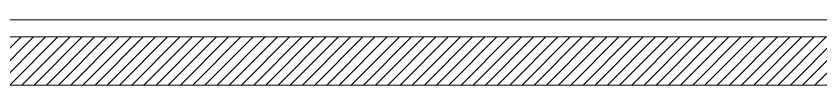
# Model space of a CAD drawing. Header units: centimetres. Extents: x -6341 to 23117, y -10090 to 8065.
# Drawn here: x 4672.9 to 5007.5, y -4493.4 to -4466.4 of the extents above; entities that cross this region are included whole.
import ezdxf

# ---------------------------------------------------------------- set-up
doc = ezdxf.new("R2010")
doc.units = ezdxf.units.CM
doc.header["$LTSCALE"] = 12.7
doc.layers.add('B Général', color=7, linetype='Continuous', lineweight=5)

msp = doc.modelspace()

# ---------------------------------------------------------------- hatches: boundary and pattern name
at = {"layer": 'B Général', "linetype": 'Continuous', "lineweight": 5}
h = msp.add_hatch(dxfattribs=at)
h.set_pattern_fill('50_BETON', style=0, pattern_type=2)
h.set_pattern_definition([(45, (0, 0), (2.4253472, -2.6458333), [])])
h.paths.add_polyline_path([(6207.89, -4493.37), (6191.89, -4473.37), (4355.44, -4473.37), (4355.44, -4493.37)])

# ---------------------------------------------------------------- linework, layer by layer
at = {"layer": 'B Général', "color": 7, "linetype": 'Continuous', "lineweight": 5}
for p, q in [((4355.44, -4466.37), (6181.89, -4466.37)), ((4355.44, -4466.37), (6181.89, -4466.37)), ((4355.44, -4473.37), (6181.89, -4473.37)), ((4355.44, -4493.37), (6207.89, -4493.37)), ((4355.44, -4493.37), (6207.89, -4493.37))]:
    msp.add_line(p, q, dxfattribs=at)

doc.saveas('drawing.dxf')
